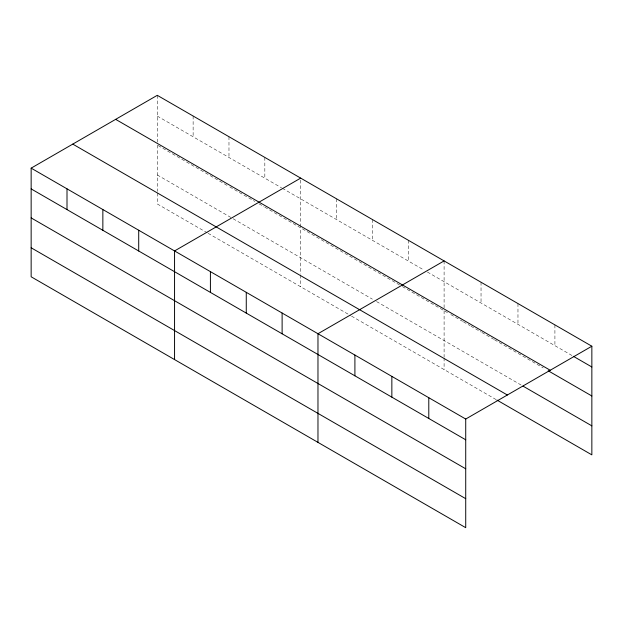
<?xml version="1.0" encoding="UTF-8"?>
<svg xmlns="http://www.w3.org/2000/svg" width="623" height="623" viewBox="0 0 623 623"><rect width="100%" height="100%" fill="white"/><g stroke="black" fill="none" stroke-linecap="round" stroke-linejoin="round"><path stroke-width="0.47" stroke-dasharray="3.12 2.34" d="M157.276 142.184L157.276 95.319M300.683 226.912L300.683 178.116M444.098 307.778L444.098 260.912M157.276 116.08L281.51 187.803M282.344 188.286L424.084 270.125M427.417 272.049L572.545 355.834M158.11 145.564L228.976 186.479M229.809 186.962L254.823 201.4M258.997 203.807L263.996 206.696M264.83 207.179L300.683 227.878L300.683 274.19M302.35 228.843L401.57 286.128M402.403 286.611L447.454 312.614M450.811 314.553L462.562 321.343M463.403 321.826L470.116 325.704M470.957 326.187L481.034 332.004M481.875 332.487L493.626 339.27M494.467 339.761L543.155 367.874M157.276 174.962L232.317 218.284M233.15 218.766L372.39 299.157M376.557 301.563L522.167 385.629M207.303 232.846L157.276 203.962L157.276 192.359M208.137 233.329L350.71 315.643M351.543 316.126L496.142 399.608M554.914 324.894L554.914 345.656M517.97 303.565L517.97 324.326M481.034 282.242L481.034 303.004M444.098 310.675L444.098 356.987M444.098 357.952L444.098 369.556M408.244 240.213L408.244 260.975M372.39 219.514L372.39 240.276M336.537 198.815L336.537 219.576M300.683 275.156L300.683 286.759M264.83 157.417L264.83 178.178M228.976 136.717L228.976 157.479M193.13 116.018L193.13 136.78M157.276 145.081L157.276 191.393"/><path stroke-width="0.93" d="M465.724 468.8L465.724 419.038L31.15 168.14L31.15 276.783L465.724 527.681L465.724 468.8L31.15 217.902M496.983 400.091L591.85 454.86L591.85 346.217L157.276 95.319L31.15 168.14M300.683 178.116L174.557 250.937L174.557 359.58M444.098 260.912L317.971 333.733L317.971 442.377M465.724 419.038L591.85 346.217M573.378 356.317L591.85 366.978M115.652 119.351L550.226 370.249M548.193 370.778L591.85 395.979M523.009 386.12L591.85 425.859M72.774 144.108L507.348 395.005M31.15 188.901L465.724 439.799M31.15 247.783L465.724 498.68M428.788 397.708L428.788 418.469M391.851 376.385L391.851 397.147M354.908 355.055L354.908 375.817M282.118 313.034L282.118 333.796M246.264 292.335L246.264 313.096M210.41 271.636L210.41 292.397M138.711 230.237L138.711 250.999M102.857 209.538L102.857 230.3M67.004 188.839L67.004 209.601"/></g></svg>
